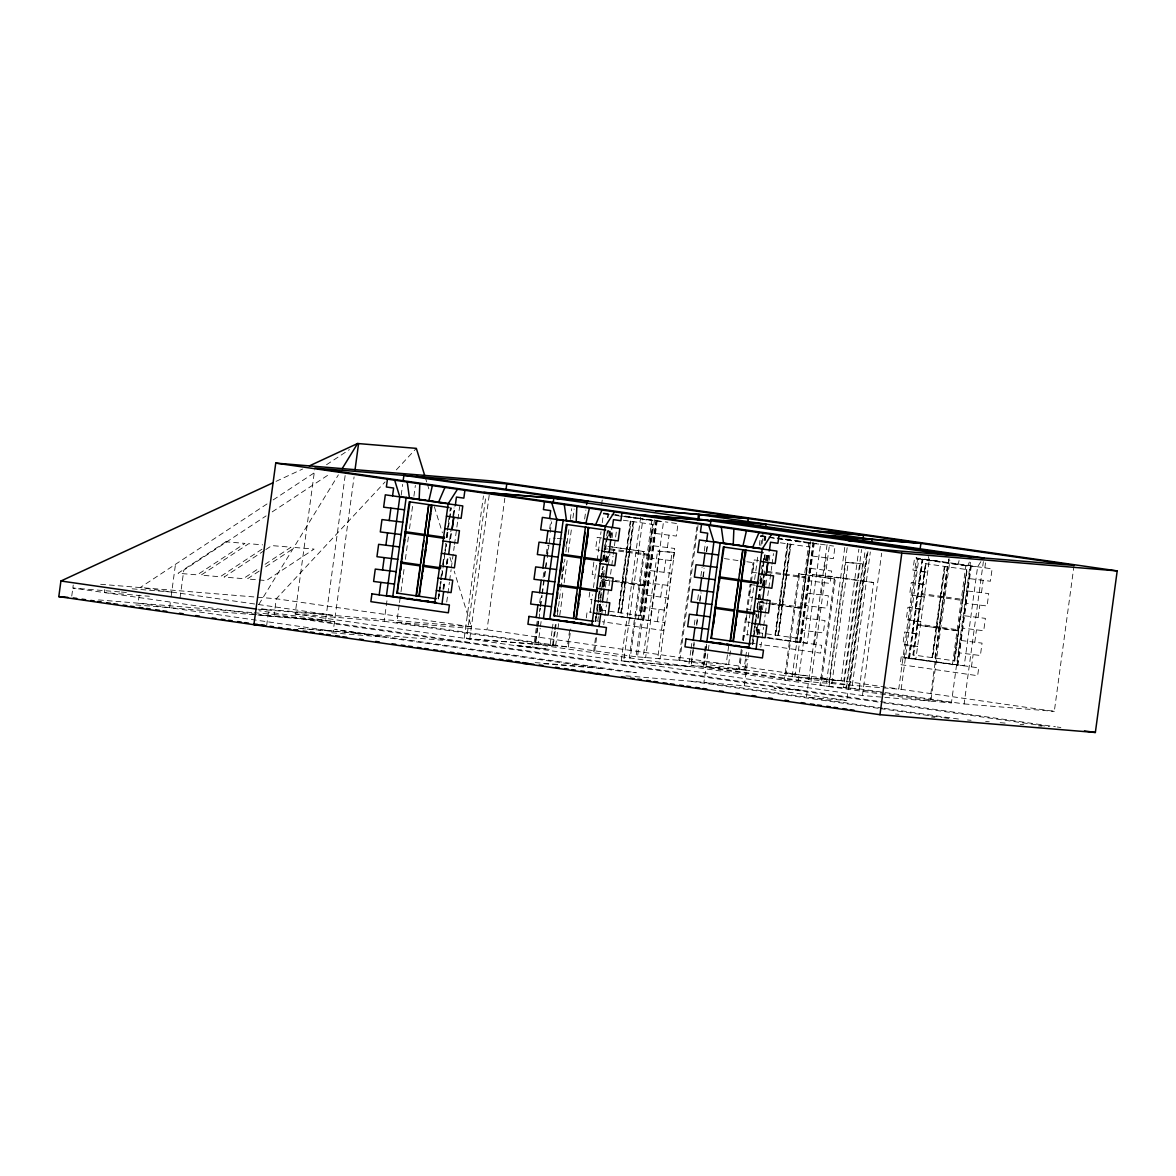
<?xml version="1.0" encoding="UTF-8"?>
<svg xmlns="http://www.w3.org/2000/svg" width="1176" height="1176" viewBox="0 0 1176 1176"><rect width="100%" height="100%" fill="white"/><g stroke="black" fill="none" stroke-linecap="round" stroke-linejoin="round"><path stroke-width="0.75" stroke-dasharray="5 3.75" d="M948.767 559.085L948.62 562.613L942.255 562.084M71.751 596.07L73.235 585.045M104.752 589.573L104.341 592.572L149.337 596.276M139.194 595.144L138.107 603.17L333.205 631.233L354.079 476.868M169.623 607.713L170.711 599.672M171.123 596.57L175.489 564.289M180.06 597.849L183.809 570.154L266.114 515.896M266.629 625.735L268.745 610.094L259.808 608.815L326.384 614.313M254.236 612.755L274.199 614.416L276.301 598.775L385.081 481.94M555.16 631.203L553.22 645.609L464.211 638.259L295.147 613.96L314.639 469.827M345.141 475.574L325.561 620.296L258.985 614.798M295.147 613.96L384.155 621.295L387.33 597.878M401.207 495.184L402.677 484.38M655.973 520.086L637.465 657.002L396.856 622.354L399.296 604.332M399.531 602.538L400.016 598.922M401.001 591.719L404.412 566.494M405.382 559.291L408.542 535.874M409.527 528.671L412.938 503.446M413.908 496.228L415.363 485.423M438.736 593.718L438.031 598.996L438.81 599.054L439.53 593.777M438.986 591.954L440.412 581.4M440.647 579.636L441.838 570.845M442.69 564.568L443.381 559.379M447.042 532.331L446.189 538.667L446.968 538.726L448.306 528.877M447.277 530.567L448.938 518.278M449.894 511.237L450.364 507.723M438.428 599.025L439.603 590.234M439.853 588.47L441.279 577.916M441.514 576.152L442.852 569.155L441.426 579.709M443.073 564.598L444.704 552.514M444.94 550.78L445.88 543.871M446.718 537.638L447.909 528.847M448.144 527.083L451.158 507.797L448.541 527.127M439.765 592.028L441.191 581.458M442.999 568.082L444.631 555.998M444.866 554.264L446.263 543.915M443.014 589.25L444.028 581.782M446.365 564.495L447.424 556.586M449.629 540.372L451.143 529.126M452.819 516.749L454.01 507.9M443.44 589.014L444.41 581.826M446.851 563.818L447.821 556.615M450.261 538.608L451.231 531.405M453.421 515.206L454.392 508.003M443.837 589.058L444.807 581.855M447.248 563.848L448.218 556.645M450.643 538.637L451.628 531.434M453.818 515.235L455.274 504.43M446.733 602.038L449.408 582.238M449.658 580.43L451.114 569.625M451.349 567.832L454.274 546.223M454.524 544.414L457.685 521.012M457.934 519.219L459.625 506.606M464.211 638.259L483.454 495.934M690.871 650.196L688.68 666.41L621.222 660.838L466.622 638.612L485.864 496.287M489.187 495.302L469.298 642.463L297.601 628.293L365.648 633.805M396.856 622.354L487.04 629.792L504.827 498.271M466.622 638.612L534.08 644.183L536.271 627.969M536.506 626.161L537.241 620.752M539.681 602.744L540.651 595.541M543.091 577.519L544.062 570.316M546.252 554.102L547.472 545.091M549.662 528.877L550.882 519.865M537.256 628.043L535.065 644.257L537.991 644.507L540.181 628.278M537.505 626.249L538.24 620.84M539.461 611.829L539.946 608.227M540.181 606.434L541.651 595.615M541.886 593.821L546.281 561.378M547.252 554.175L548.472 545.164M550.177 532.552L551.632 521.747M537.77 627.94L535.58 644.154L537.991 644.507M538.02 626.132L538.74 620.722M538.99 618.929L540.445 608.11M540.695 606.316L542.151 595.497M542.401 593.704L547.031 559.453M547.266 557.659L548.971 545.047M549.221 543.239L549.956 537.829L555.381 538.285M540.431 626.485L541.166 621.075M552.014 630.939L550.074 645.345L567.361 646.932L569.801 628.91M552.264 629.131L553.235 621.928M552.485 645.697L554.425 631.277M554.675 629.483L555.41 624.074M557.115 611.461L557.6 607.86M561.496 579.018L562.231 573.609M562.466 571.815L563.686 562.804M565.876 546.59L566.611 541.18M555.41 629.395L556.145 623.986M557.351 614.989L559.306 600.568M559.555 598.775L560.761 589.764M561.011 587.956L564.906 559.129M565.876 551.926L569.052 528.509M570.272 519.498L571.727 508.679M555.631 645.962L558.791 622.53M559.776 615.327L563.186 590.102M564.157 582.899L567.317 559.482M568.302 552.264L571.712 527.054M572.933 518.043L574.138 509.032M584.663 519.013L585.883 510.002M568.331 647.006L570.772 628.984M586.31 617.841L587.147 611.593L591.601 612.226M589.779 592.131L588.823 599.216L591.793 599.642M593.851 562.069L592.175 574.447L596.629 575.093M601.597 504.739L602.23 500.05M590.073 612.725L592.498 594.718M593.483 587.515L596.879 562.319M597.129 560.511L601.024 531.699M602.244 522.703L603.464 513.706L613.622 514.544M607.566 517.675L608.065 514.074L657.163 521.086L643.772 620.12L609.374 615.195M607.963 517.719L608.448 514.118M602.626 560.114L603.347 554.822M604.067 549.515L604.699 544.753M595.306 619.811L595.776 616.298M596.732 609.256L597.452 603.979M598.393 596.938L599.26 590.602M599.731 587.147L602.288 568.155M604.082 554.91L603.229 561.246L604.008 561.305L605.346 551.456M604.317 553.146L607.404 530.317M596.644 612.814L595.468 621.604L596.57 616.356M596.894 611.05L598.319 600.495M598.555 598.731L599.51 591.69M600.113 587.177L602.92 566.45M603.758 560.217L604.949 551.426M605.184 549.677L608.198 530.376L605.581 549.707M596.805 614.607L598.231 604.052M598.466 602.288L603.303 566.494M623.309 520.233L653.033 524.452L640.7 615.724L598.79 609.741L599.51 604.464M600.451 597.423L601.171 592.145M601.406 590.396L602.979 578.768L608.977 579.592M603.45 575.314L604.155 570.139M605.317 561.496L606.243 554.587M606.948 549.413L607.095 548.354M608.756 536.05L609.712 529.024M599.187 609.771L599.892 604.493M600.848 597.467L601.318 593.939M602.274 586.898L603.229 579.871L622.751 582.649L621.972 582.59M605.713 561.525L606.64 554.631M609.153 536.08L610.094 529.053M596.673 629.292L593.498 652.724L594.497 652.812L597.658 629.38M597.893 620.281L598.378 616.68M598.613 614.886L600.083 604.067M600.319 602.259L601.303 595.056M602.509 586.045L604.229 573.432M605.934 560.82L606.904 553.602M600.289 604.523L599.569 609.815L598.79 609.741M602.671 586.942L603.758 578.827M606.096 561.569L607.036 554.66M609.535 536.109L610.491 529.082M600.054 611.829L601.068 604.155M603.406 587.074L604.493 578.915M606.742 562.319L607.948 553.47M610.065 537.755L611.299 528.715M600.48 611.608L601.45 604.405M603.891 586.398L604.861 579.195M607.301 561.187L608.271 553.984M610.462 537.785L611.682 528.774M600.877 611.638L601.847 604.435M604.288 586.427L605.258 579.224M607.683 561.217L608.668 554.014M610.859 537.814L612.064 528.818M601.818 613.696L603.009 604.861M605.405 587.177L606.845 576.563M608.506 564.186L609.947 553.573M612.093 537.653L613.049 530.582M603.773 624.618L604.743 617.415M604.993 615.621L606.448 604.817M606.698 603.009L609.609 581.4M610.594 574.197L613.019 556.204M613.269 554.396L616.43 530.993M618.326 612.534L622.369 582.62M622.516 581.547L626.485 552.191M626.617 551.132L630.659 521.262M621.193 612.946L625.235 583.031L644.742 585.81L615.019 581.576M625.367 581.973L629.336 552.602M629.483 551.544L633.526 521.674M621.222 660.838L640.714 516.705M949.12 558.762L929.863 701.087L862.42 695.53L623.677 661.191L642.919 518.866M644.624 551.617L643.625 551.544L629.248 657.869L630.248 657.943L644.624 551.617L610.653 546.737M638.377 619.678L651.769 520.645L663.514 521.615L650.137 620.649L609.756 615.562M640.303 615.695L644.345 585.78M644.492 584.722L648.461 555.351M648.608 554.293L652.636 524.423L639.906 615.651L640.7 615.724M654.518 519.807L636.01 656.737L728.62 664.528L898.758 688.989L916.545 557.468M642.978 620.061L656.37 521.027M643.375 620.09L656.767 521.056M672.055 552.205L657.56 551L643.184 657.325L645.609 657.678L659.986 551.353L674.465 552.544L660.089 658.869L657.678 658.531L672.055 552.205L674.465 552.544M657.384 621.692L659.06 609.315M660.721 596.923L662.397 584.545M664.072 572.168L665.748 559.791M667.424 547.413L669.1 535.036M696.824 527.098L678.787 660.412L849.91 684.961L867.932 551.632M679.772 660.5L698.029 525.378M691.12 648.388L691.841 642.993M694.281 624.97L695.251 617.768M697.691 599.745L698.662 592.542M700.867 576.328L702.072 567.317M704.277 551.103L705.482 542.092M1074.041 565.421L1054.313 711.362L901.154 689.342L798.254 680.845L690.959 665.41L694.119 641.993M696.56 623.971L697.53 616.768M699.72 600.554L700.94 591.543M702.88 577.137L704.101 568.126M706.291 551.911L707.276 544.708M693.325 650.548L691.12 666.763L623.677 661.191M693.561 648.74L694.531 641.537M696.736 625.323L697.706 618.12M699.896 601.906L701.116 592.895M703.307 576.681L704.277 569.478M706.717 551.456L707.687 544.253M704.321 653.062L702.866 663.881L703.836 663.955L705.306 653.15M704.571 651.269L705.541 644.051M705.541 651.342L706.526 644.139M703.645 666.469L706.82 643.037M708.966 645.183L703.924 682.447L744.29 685.77L846.779 700.514L866.918 551.559M728.635 646.168L726.195 664.175L487.04 629.792M728.62 664.528L730.81 648.314M741.292 649.196L738.616 669.026L739.586 669.1L742.276 649.27M742.512 640.185L745.922 614.96M746.172 613.152L750.067 584.325M750.317 582.517L752.993 562.701L753.963 562.775L751.288 582.605M743.35 640.42L744.188 634.173L748.642 634.805M746.819 614.71L745.863 621.795L750.317 622.427M743.497 640.273L746.907 615.033M747.142 613.24L751.038 584.399M747.113 635.305L750.273 611.902M750.523 610.094L754.419 581.297M754.654 579.489L758.064 554.278M759.284 545.282L760.505 536.285L770.662 537.123M745.481 658.986L744.011 669.791L690.959 665.41M745.716 657.178L746.701 649.975M760.828 545.473L762.283 534.668M744.996 669.879L746.451 659.06M762.048 543.753L763.253 534.757M744.29 685.77L747.862 659.324M748.112 657.531L749.083 650.313M763.944 540.416L764.429 536.815M764.606 540.254L765.106 536.653M765.003 540.298L765.488 536.697M759.902 580.929L760.622 575.623M761.504 569.14L761.989 565.538M765.4 540.328L765.885 536.726M754.492 626.558L752.111 644.154L752.89 644.227L755.271 626.632M754.727 624.809L756.153 614.24M756.991 608.007L757.932 601.098M758.167 599.363L759.564 589M760.269 583.825L762.783 565.186M763.018 563.436L763.974 556.41M752.508 644.183L755.36 623.074M755.595 621.31L756.55 614.284M757.388 608.036L759.961 589.029M760.798 582.796L763.65 561.702M763.885 559.952L765.238 552.955L764.282 559.982M755.507 624.868L756.932 614.313M757.315 611.52L758.711 601.156M758.946 599.437L760.343 589.073M761.048 583.884L764.047 561.746M780.35 542.812L810.073 547.031L797.74 638.303L755.83 632.32L756.55 627.043M757.741 618.253L758.211 614.725M758.447 612.975L760.019 601.348L760.798 601.421L759.711 609.521M760.255 599.628L761.416 590.984M761.651 589.264L763.518 575.446M763.988 571.992L764.532 570.963M765.561 560.393L766.517 553.352M756.227 632.35L756.932 627.073M758.123 618.282L759.079 611.241M759.314 609.477L760.269 602.45L779.791 605.228L779.012 605.17M762.518 585.839L764.385 572.021M765.958 560.423L766.899 553.396M757.565 625.353L756.624 632.394L755.83 632.32M762.901 585.869L764.312 575.505M766.34 560.452L767.296 553.426M757.094 634.408L758.285 625.558M760.299 610.741L761.636 600.804M763.709 585.53L764.753 577.828M767.105 560.335L768.09 553.058M757.52 634.187L758.491 626.984M760.681 610.77L761.901 601.774M764.091 585.575L765.062 578.371M767.502 560.364L768.472 553.161M757.917 634.217L758.887 627.014M761.078 610.814L762.298 601.803M764.488 585.604L765.458 578.401M767.899 560.393L769.354 549.589M759.093 634.511L760.299 625.661M762.445 609.756L763.4 602.685M765.797 585.001L766.752 577.916M769.133 560.232L770.089 553.161M760.813 647.197L761.783 639.994M762.033 638.2L763.489 627.396M763.738 625.588L765.194 614.783M765.429 612.99L768.604 589.588M768.839 587.779L771.765 566.17M772.015 564.377L773.47 553.573M775.366 635.114L779.409 605.199M779.556 604.141L783.525 574.77M783.657 573.712L787.7 543.841M778.233 635.525L782.275 605.611L801.782 608.389L772.059 604.17M782.408 604.552L786.391 575.182M786.523 574.123L790.566 544.253M799.592 573.903L798.592 573.829L784.216 680.14L785.215 680.228L799.592 573.903L835.342 579.048L820.966 685.373L819.966 685.285L834.343 578.96L835.342 579.048M795.417 642.258L808.809 543.224L820.554 544.194L807.177 643.228L766.796 638.142M810.411 541.533L792.139 676.656L841.09 680.698L858.877 549.177M813.101 541.915L794.829 677.038L843.78 681.08L861.567 549.56M800.018 642.64L813.41 543.606M800.415 642.669L813.807 543.635M798.254 680.845L812.631 574.52L825.332 575.564L873.65 582.517L859.274 688.842L843.545 687.548L860.317 563.495L862.714 563.848L845.941 687.886L843.545 687.548M827.051 544.62L806.413 697.177L846.779 700.514M814.424 644.272L816.1 631.894M817.761 619.517L819.437 607.125M821.113 594.747L822.788 582.37M824.464 569.992L826.14 557.615M810.955 681.889L829.477 544.958M844.765 547.369L826.008 686.093L831.447 686.696L848.219 562.643L862.714 563.848M847.176 547.707L828.418 686.446L848.969 688.136L951.428 702.866L970.42 562.334M829.051 686.343L845.823 562.304L860.317 563.495M846.573 687.798L865.33 549.06M848.969 688.136L867.491 551.206M852.291 685.299L870.328 551.985M862.42 695.53L881.662 553.19M904.153 657.884L917.545 558.865L929.29 559.835L915.898 658.854L904.153 657.884L964.217 665.807L977.609 566.773L981.343 560.937M901.154 689.342L918.765 559.041M908.651 657.81L910.327 645.433M912.003 633.055L913.678 620.678M915.34 608.301L917.015 595.923M918.691 583.546L920.279 571.154M909.136 658.295L922.528 559.276M909.533 658.34L922.925 559.306M925.218 563.642L967.113 569.61L954.78 660.883L912.87 654.9L925.6 563.671L921.572 593.542M913.267 654.944L917.309 625.029L936.831 627.808L936.052 627.749M917.456 623.956L921.425 594.6M925.997 563.701L913.664 654.973L912.87 654.9M932.406 657.693L936.449 627.778M936.596 626.72L940.565 597.349M940.697 596.291L944.74 566.42M935.273 658.104L939.315 628.19L958.822 630.968L916.913 625L917.706 625.059M939.462 627.131L943.431 597.761M943.564 596.702L947.606 566.832M534.08 644.183L930.863 701.175L949.87 560.643M952.457 664.837L965.849 565.803L977.609 566.773M954.383 660.853L958.425 630.939M958.572 629.88L962.541 600.51M962.688 599.451L966.731 569.581L953.986 660.824L954.78 660.883M957.058 665.219L970.45 566.185M957.455 665.249L970.847 566.215M859.274 688.842L964.129 703.924L983.371 561.584M971.464 666.851L973.14 654.473M974.801 642.096L976.477 629.719M978.153 617.327L979.828 604.949M981.504 592.572L983.18 580.194M984.856 567.817L985.9 559.996M959.072 560.57L958.278 563.995L951.913 563.48M969.377 562.055L967.936 565.391L961.571 564.862M258.882 604.361L338.379 474.839M396.341 469.856L416.333 448.365M267.026 503.945L140.223 587.544L335.322 615.592M273.141 499.918L315.859 471.767M326.531 464.726L349.419 449.629M272.2 511.883L330.118 473.707M261.939 549.221L220.177 576.755L200.978 575.167L248.709 543.694L262.674 544.856M264.365 550.53L224.087 577.078L243.285 578.651L258.191 568.817M265.849 549.545L271.818 545.605L291.016 547.193L264.159 564.892M259.132 571.11L247.195 578.974L266.379 580.562L314.11 549.104L294.926 547.516L265.1 567.185M276.037 481.366L302.658 469.018M628.175 516.925L631.35 517.19M637.833 518.307L653.856 520.233L647.491 519.704M785.215 539.505L791.566 540.034M796.461 541.019L801.238 541.416M806.119 542.415L810.896 542.812M655.488 533.463L676.347 536.08L678.008 523.702L665.337 521.879M809.676 547.002L796.946 638.23L797.74 638.303M932.583 560.687L938.948 561.217M948.003 566.861L947.209 566.803L934.876 658.075L935.655 658.134M812.528 556.057L833.387 558.659L835.048 546.281L829.624 545.502M653.812 545.855L674.671 548.457L672.995 560.834L652.136 558.232M557.203 538.432L562.628 538.873M921.249 571.683L927.614 572.212L912.943 570.095L914.619 557.718L992.103 568.861L990.427 581.238L969.568 578.636M626.235 551.103L627.014 551.162M629.101 551.515L629.88 551.573M626.088 552.161L626.867 552.22M628.954 552.573L629.733 552.632M446.336 537.594L447.115 537.667M648.211 554.264L648.99 554.322L608.83 548.604M810.852 568.434L831.711 571.036L830.035 583.414L809.176 580.812M648.064 555.322L648.858 555.381L608.683 549.662M919.573 584.06L925.938 584.59L911.268 582.473L909.607 594.85L924.262 596.967L917.897 596.438M783.275 573.682L784.054 573.741M786.141 574.094L786.92 574.153M783.128 574.741L783.907 574.814M785.994 575.152L786.773 575.226M603.376 560.173L604.155 560.246M805.251 576.843L806.03 576.901L765.87 571.183M873.65 582.517L812.631 574.52M967.892 591.014L988.751 593.615L987.076 605.993L966.216 603.391M805.104 577.901L805.898 577.975L765.723 572.242M650.46 570.61L671.32 573.212L669.644 585.589L648.784 582.987M921.955 593.571L921.175 593.513L963.07 599.481L962.291 599.422M921.808 594.63L921.028 594.571L962.938 600.554L962.144 600.48M940.315 596.261L941.094 596.32M943.181 596.673L943.96 596.732M940.168 597.32L940.947 597.393M760.416 582.767L761.195 582.826M943.034 597.731L943.813 597.805M807.5 593.189L828.36 595.791L826.684 608.168L805.825 605.567M603.626 579.9L602.832 579.827L613.269 581.326M622.119 581.517L622.898 581.591M624.985 581.929L625.764 582.002M624.838 583.002L625.617 583.061M644.095 584.678L644.889 584.751L615.166 580.518M916.236 608.815L922.587 609.344L907.931 607.242L906.255 619.62L920.926 621.722L914.56 621.193M964.54 615.768L985.4 618.37L983.724 630.748L962.865 628.146M760.666 602.48L759.872 602.406L770.309 603.92M779.159 604.096L779.938 604.17M782.025 604.508L782.804 604.582M781.878 605.581L782.657 605.64M801.135 607.257L801.929 607.33L771.236 602.92M647.109 595.365L667.968 597.967L666.307 610.344L645.448 607.742M599.113 591.66L599.892 591.734M917.839 624L917.06 623.927L958.969 629.91L958.175 629.836M936.199 626.676L936.978 626.749M939.065 627.087L939.845 627.161M938.918 628.16L939.697 628.219M804.149 617.944L825.008 620.546L823.347 632.923L802.488 630.321M912.885 633.57L919.25 634.099L904.579 631.997L902.903 644.375L917.574 646.477L911.209 645.947M961.189 640.523L982.048 643.125L980.387 655.517L959.528 652.9M100.636 584.281L276.301 598.775L471.414 626.823L454.215 571.124M132.153 588.808L171.74 592.072M119.614 591.895L72.838 588.044L267.937 616.092L334.513 621.59L259.014 610.726M121.422 592.043L128.61 592.645M257.838 609.197L471.414 626.823M98.519 599.907L252.414 612.608M135.843 604.92L292.795 617.87L882.029 702.601M331.735 632.791L382.038 636.936M746.407 670.144L706.041 666.807L808.529 681.551M795.094 674.157L784.51 673.289L806.207 675.759M822.877 678.273L826.008 678.537M535.139 662.588L594.512 667.483M543.812 663.72L601.392 668.482M788.39 689.136L801.297 690.194M625.985 675.862L633.188 676.465M634.981 676.612L701.528 682.095L882.412 708.114M792.977 689.798L774.161 688.092L776.572 688.445M930.863 701.175L951.428 702.866M964.129 703.924L1054.313 711.362M895.421 714.053L899.008 714.346M931.348 717.022L934.935 717.316M967.466 720.006L971.097 720.3M985.635 721.505L989.266 721.799M1000.173 722.696L1007.435 723.299M1020.151 724.357L1023.782 724.651M1038.32 725.857L1041.951 726.151M603.509 512.986L607.963 513.633M615.21 514.676L618.429 515.132M624.868 516.058L631.306 516.984M634.525 517.455L642.581 518.601M655.473 520.453L663.514 521.615M760.549 535.565L765.003 536.212M777.071 537.947L825.993 544.973M769.075 537.212L814.204 543.665L800.812 642.699L766.811 637.804M603.464 513.706L608.83 514.471M615.989 515.5L651.769 520.645M760.505 536.285L767.649 537.314M769.442 537.564L808.809 543.224M917.545 558.865L965.849 565.803M845.823 562.304L848.219 562.643M601.597 537.947L597.188 537.314L595.526 549.692L599.966 550.339M758.638 560.526L754.228 559.894L752.567 572.271L757.006 572.918M724.387 558.585L738.69 560.643M746.819 561.746L753.963 562.775M657.56 551L659.986 551.353M607.874 546.399L643.625 551.544M798.592 573.829L834.343 578.96M755.345 585.295L750.891 584.648L749.215 597.04L752.184 597.467M760.019 601.348L763.503 601.847M747.539 609.418L750.509 609.844M610.77 614.989L664.631 622.721L663.573 630.542L602.318 621.736M767.81 637.568L821.671 645.315L820.613 653.121L759.358 644.316M595.1 620.707L600.51 621.472M750.347 643.022L757.55 644.066M384.155 621.295L553.22 645.609M274.199 614.416L1055.416 726.739M1057.239 727.003L1060.87 727.518M883.837 702.866L1049.227 726.636M884.22 708.364L960.204 719.286M363.693 633.644L334.704 629.469L636.348 672.731L623.618 671.672L352.918 632.747M691.297 681.404L878.443 708.32M880.265 708.584L942.049 717.463M943.858 717.727L949.311 718.507M928.261 556.498L929.29 559.835M425.227 477.147L426.829 482.366M427.373 484.115L428.975 489.334M434.356 506.738L442.411 532.846M445.63 543.283L446.704 546.766M449.923 557.203L452.069 564.171M630.262 521.233L617.929 612.49L618.708 612.564L631.056 521.291L630.262 521.233M633.129 521.644L620.796 612.902L621.575 612.975L633.923 521.703L633.129 521.644M787.303 543.812L774.969 635.069L775.748 635.143L788.096 543.871L787.303 543.812M790.169 544.223L777.836 635.481L778.615 635.555L790.963 544.282L790.169 544.223M901.228 656.752L900.169 664.572L977.653 675.7L978.711 667.894L901.228 656.752M922.146 559.247L908.754 658.266L957.852 665.278L971.244 566.259L922.146 559.247M944.357 566.391L932.009 657.663L932.788 657.722L945.137 566.45L944.357 566.391M225.807 541.813L178.076 573.271L197.259 574.858L244.99 543.385L225.807 541.813M530.552 646.697L515.661 645.462L549.383 649.402L530.552 646.697"/><path stroke-width="1.5" d="M419.803 483.821L419.141 499.668L425.506 500.197M576.843 506.415L576.181 522.247L580.959 522.644M733.883 528.994L733.221 544.826L739.586 545.355M264.806 625.588L253.898 624.691L275.743 463.109L491.142 480.896L1117.2 570.904L1095.356 732.486L879.957 714.699L58.8 596.629L60.917 581.003L272.7 482.924M355.049 469.665L358.577 443.602M387.433 479.176L386.375 486.996L393.622 488.04L392.564 495.846M379.172 594.88L380.848 582.502M382.523 570.125L384.199 557.747M385.875 545.37L387.551 532.993M389.212 520.615L390.888 508.223M394.68 480.22L399.811 496.889L386.419 595.923L393.578 596.511M403.162 480.778L403.882 475.369L575.358 500.02M436.296 598.746L396.915 593.086L409.248 501.814L449.026 507.517M397.297 593.116L401.339 563.201M401.486 562.143L405.455 532.787M405.602 531.714L410.027 501.887M399.59 579.077L400.075 575.549M400.781 570.272L401.266 566.759M404.456 543.18L404.911 539.725M405.382 536.271L405.999 531.758L405.205 531.684L424.712 534.463L428.755 504.592L416.025 595.835L416.804 595.894M416.422 595.865L420.464 565.95L400.957 563.172L401.736 563.231M420.846 563.157L422.713 549.354M423.169 545.899L423.875 540.71M419.288 596.276L423.331 566.362M423.478 565.303L427.447 535.947M427.579 534.874L431.621 505.004L418.891 596.247L419.67 596.305M422.052 578.71L422.537 575.196M423.007 571.668L423.478 568.155M425.491 553.249L425.962 549.795M426.668 544.606L427.138 541.151M430.107 519.101L430.828 513.824M431.298 510.31L431.783 506.797M434.738 602.862L448.13 503.842L457.493 489.245M441.985 603.905L443.661 591.528M445.337 579.151L447.012 566.773M448.673 554.396L450.349 542.018M453.701 517.264L452.025 529.641L453.789 517.278M455.377 504.886L456.435 497.066L463.844 498.124L464.902 490.319M506.048 489.26L506.782 483.865L1074.041 565.421L882.147 549.589L314.889 468.019L506.782 483.865M544.473 501.755L543.415 509.575L550.662 510.619L549.604 518.425M536.212 617.459L537.888 605.081M539.563 592.704L541.239 580.327M542.915 567.949L544.591 555.572M546.252 543.194L547.928 530.817M553.323 501.843L553.808 498.242L950.59 555.234M551.72 502.799L556.851 519.469L543.459 618.502L550.618 619.09M563.216 519.998L549.824 619.032L592.778 625.206M593.718 621.354L553.955 615.665L566.288 524.393L605.669 530.053M554.337 615.695L558.38 585.78M558.526 584.722L562.495 555.366M562.643 554.293L567.067 524.467M557.115 598.128L557.821 592.851M558.306 589.338L558.923 584.751L558.144 584.692L577.651 587.471L581.62 558.115L562.113 555.337L563.039 554.337L562.246 554.264L581.767 557.042L585.089 532.449M560.555 572.668L561.261 567.479M561.952 562.304L562.422 558.85M586.604 504.592L587.103 500.991M573.697 616.68L574.417 611.402M574.888 607.889L576.784 593.807M576.328 618.855L580.371 588.941M580.518 587.882L584.487 558.526M584.619 557.453L588.661 527.598M578.386 606.566L578.857 603.053M579.577 597.775L580.047 594.262M583.002 572.374L583.472 568.919M584.178 563.73L584.869 558.556L584.09 558.497L601.877 561.025M586.442 546.958L587.147 541.68M587.632 538.167L588.338 532.89M591.778 625.456L605.17 526.422L614.534 511.825M599.025 626.485L600.701 614.107M602.377 601.73L604.052 589.352M605.713 576.975L607.389 564.598M609.153 552.235L610.741 539.843M612.417 527.465L613.475 519.645L620.884 520.718L621.942 512.898M697.794 519.88L698.529 514.485L872.033 539.372L871.548 542.974M698.764 519.968L699.25 516.367M701.513 524.334L700.455 532.155L707.702 533.198L706.644 541.019M693.252 640.038L694.928 627.661M696.604 615.283L698.279 602.906M699.955 590.528L701.631 578.151M703.292 565.774L704.968 553.396M710.363 524.423L710.863 520.821L643.404 515.264M708.76 525.378L713.891 542.048L700.499 641.082L707.261 641.64M720.256 542.577L706.864 641.611L749.818 647.785M750.376 643.904L710.995 638.245L723.328 546.972L763.106 552.676M711.377 638.274L715.42 608.36M715.567 607.301L719.536 577.945M719.683 576.887L724.107 547.046M713.67 624.236L714.155 620.707M714.626 617.194L715.346 611.917M718.301 590.058L718.771 586.604M719.462 581.429L719.933 577.975L719.153 577.916L738.66 580.694L734.294 610.021M730.502 641.023L734.309 612.872M739.513 574.358L740.218 569.081M740.704 565.568L742.6 551.515M747.862 522.203L748.348 518.587L657.193 511.075L416.583 476.412M733.368 641.435L737.411 611.52M737.558 610.462L741.527 581.106M741.659 580.047L745.702 550.177M735.897 625.632L736.367 622.119M737.087 616.841L737.558 613.313M739.572 598.408L740.042 594.953M740.512 591.499L741.218 586.324M744.202 564.26L744.673 560.746M745.378 555.469L745.863 551.956M748.818 648.035L762.21 549.001L771.574 534.404M765.649 527.803L766.135 524.202L725.768 520.865M756.065 649.064L757.741 636.686M759.417 624.309L761.092 611.932M762.754 599.554L764.429 587.177M766.105 574.799L767.781 562.422M769.457 550.045L770.515 542.224L777.924 543.297L778.982 535.477M766.193 574.814L767.869 562.437M863.022 538.755L863.507 535.154L814.556 531.111M879.957 714.699L901.801 553.132L1117.2 570.904M919.941 550.353L920.882 543.4L830.682 535.962M432.371 485.629L428.799 501.064L433.576 501.461M589.411 508.208L585.839 523.643L592.204 524.173M746.451 530.802L742.879 546.223L749.244 546.752M444.925 487.437L438.457 502.446L444.822 502.975M601.965 510.016L595.512 525.025L601.862 525.554M759.005 532.596L752.552 547.619L758.902 548.134M342.201 468.592L357.592 443.514L416.333 448.365L424.683 475.413M309.317 465.916L357.592 443.514M483.939 492.332L572.947 499.682M486.35 492.67L588.059 501.064M655.738 510.796L745.922 518.249M764.723 523.937L710.686 519.483L971.155 556.939M640.964 514.912L709.407 520.556M811.866 530.714L860.817 534.757M399.811 496.889L406.573 497.448M415.834 498.815L409.469 498.286L407.234 482.028M828.257 535.609L868.623 538.946M869.637 539.02L918.485 543.062M845.75 540.166L866.3 541.857M848.146 540.504L868.711 542.21M556.851 519.469L563.613 520.027M572.874 521.394L566.523 520.865L564.289 504.607M404.5 509.796L383.641 507.194L385.316 494.817L462.785 505.945L461.124 518.322L446.454 516.22M586.192 527.215L585.413 527.142L573.462 618.444M589.058 527.627L588.265 527.554L575.931 618.826L576.71 618.885M713.891 542.048L718.668 542.445M729.914 543.974L723.563 543.444L721.329 527.186M561.54 532.375L540.681 529.773L542.356 517.396L619.825 528.524L618.164 540.901L603.494 538.799M742.835 549.765L730.105 640.994L730.884 641.052M746.099 550.206L745.319 550.133L732.971 641.405L733.75 641.464M402.824 522.173L381.965 519.572L380.304 531.949L401.163 534.551M718.58 554.954L697.721 552.352L699.397 539.975L776.88 551.103L775.205 563.495L760.534 561.378M559.864 544.753L539.005 542.151L537.344 554.528L558.203 557.13M405.852 532.816L405.073 532.743L424.58 535.536M424.33 534.433L425.109 534.507M427.976 534.918L427.197 534.845L444.587 537.344M424.183 535.492L424.962 535.565M427.829 535.977L427.05 535.903L444.44 538.417M716.904 567.332L696.045 564.73L694.384 577.107L715.243 579.709M585.016 557.497L584.237 557.424L602.024 559.967M399.487 546.928L378.628 544.326L376.952 556.704L397.811 559.306M720.08 576.916L719.286 576.843L738.807 579.636M738.41 579.592L739.19 579.665M742.056 580.077L741.277 580.003L758.667 582.517M738.263 580.665L739.043 580.724M741.909 581.135L741.13 581.076L758.535 583.575M556.527 569.507L535.668 566.905L533.992 579.283L554.851 581.885M401.883 562.172L401.104 562.113L420.214 564.862M423.86 565.333L423.081 565.274L440.868 567.802M423.713 566.391L422.934 566.332L440.339 568.831M713.567 592.087L692.708 589.485L691.032 601.862L711.892 604.479M396.136 571.683L375.276 569.081L373.601 581.458L394.46 584.075M558.776 585.81L557.997 585.751L577.504 588.529M577.254 587.441L578.033 587.5M580.9 587.912L580.121 587.853L597.511 590.352M577.107 588.5L577.901 588.559M580.753 588.97L579.974 588.911L597.379 591.41M715.963 607.33L715.184 607.272L734.691 610.05M553.176 594.277L532.316 591.66L530.641 604.038L551.5 606.654M715.817 608.404L715.037 608.33L734.147 611.079M737.94 610.491L737.161 610.432L754.948 612.961M737.793 611.564L737.014 611.491L754.801 614.034M710.216 616.856L689.356 614.24L687.681 626.617L708.54 629.234M396.915 593.086L397.694 593.145M553.955 615.665L554.734 615.724M710.995 638.245L711.774 638.303M58.8 596.629L67.885 597.379M297.601 629.968L294.015 629.674L297.646 630.189M508.282 660.368L511.854 660.662M522.864 663.352L533.772 664.264M590.543 673.084L599.628 673.833M723.387 520.527L983.856 557.983M275.743 463.109L901.801 553.132M449.129 503.593L406.176 497.419L392.784 596.452L436.12 602.656M565.009 520.262L605.096 526.025M721.873 542.812L763.209 548.751M444.778 528.597L459.449 530.699L457.773 543.091L443.102 540.975M601.818 551.176L616.489 553.293L614.813 565.671L600.142 563.554M758.858 573.756L773.529 575.872L771.853 588.25L757.182 586.133M441.426 553.352L456.097 555.469L454.421 567.846L439.765 565.73M598.466 575.931L613.137 578.048L611.461 590.425L596.805 588.309M755.507 598.51L770.177 600.627L768.501 613.005L753.845 610.888M438.089 578.107L452.745 580.224L451.07 592.601L436.414 590.484M595.13 600.686L609.785 602.803L608.124 615.18L593.454 613.063M752.17 623.265L766.825 625.382L765.164 637.76L750.494 635.657M399.958 597.143L403.544 597.658M408.91 598.437L412.482 598.952M416.069 599.466L419.641 599.981M425.006 600.745L428.593 601.259M564.157 620.752L567.743 621.266M571.315 621.781L574.902 622.295M580.268 623.074L583.84 623.589M589.205 624.353L592.792 624.868M719.418 643.081L722.99 643.595M726.562 644.11L730.149 644.624M735.514 645.404L739.101 645.918M744.467 646.682L748.039 647.197M400.722 597.54L404.309 598.055M407.881 598.569L411.468 599.084M416.833 599.863L420.405 600.377M425.785 601.142L429.358 601.656M432.944 602.171L436.516 602.685M555.983 619.87L559.555 620.384M563.142 620.899L566.714 621.413M572.08 622.178L575.667 622.692M581.032 623.471L584.604 623.986M588.191 624.5L591.763 625.015M711.23 642.184L714.802 642.699M718.389 643.213L721.961 643.728M727.341 644.507L730.913 645.021M736.279 645.786L739.866 646.3M743.438 646.815L747.025 647.329M60.917 581.003L256.015 609.05M1084.463 730.913L1095.356 732.486M73.279 597.937L76.778 598.437M82.026 599.187L85.539 599.701M90.787 600.451L94.286 600.951M97.784 601.465L101.298 601.965M106.678 602.744L110.323 603.259M113.954 603.788L117.585 604.302M123.054 605.096L126.685 605.611M130.316 606.14L133.961 606.654M139.415 607.448L143.046 607.963M146.691 608.492L150.322 609.006M155.776 609.8L159.422 610.315M163.052 610.844L166.698 611.373M179.428 613.196L183.059 613.725M195.789 615.548L199.42 616.077M212.15 617.9L215.796 618.429M221.25 619.208L224.881 619.737M228.526 620.252L232.157 620.781M237.611 621.56L241.256 622.089M244.887 622.604L248.533 623.133M253.987 623.912L257.618 624.441M261.263 624.97L264.894 625.485M270.054 626.235L273.479 626.72M278.609 627.455L282.034 627.955M287.164 628.69L290.59 629.175M303.099 630.983L306.73 631.497M310.361 632.026L313.992 632.541M319.446 633.335L323.077 633.849M326.707 634.379L330.338 634.893M335.777 635.687L339.423 636.201M343.054 636.731L346.685 637.245M359.386 639.068L363.031 639.597M375.732 641.42L379.363 641.949M392.078 643.772L395.709 644.301M401.163 645.08L404.794 645.609M408.425 646.124L412.056 646.653M417.509 647.432L421.14 647.947M424.771 648.476L428.402 648.99M433.856 649.784L437.487 650.299M441.118 650.828L444.749 651.342M450.188 652.136L453.818 652.651M457.464 653.18L461.095 653.694M466.534 654.473L470.165 655.003M473.796 655.532L477.427 656.046M482.88 656.825L486.511 657.355M490.142 657.869L493.773 658.398M499.227 659.177L502.858 659.707M506.488 660.221L510.119 660.75M515.588 661.529L519.63 661.985M522.85 662.573L528.318 663.367M539.211 664.925L542.827 665.454M555.513 667.277L559.144 667.792M564.568 668.571L568.199 669.1M571.815 669.614L575.446 670.144M580.885 670.923L584.501 671.437M588.132 671.966L591.749 672.481M597.188 673.26L600.804 673.789M605.081 674.407L608.712 674.921M621.442 676.759L625.073 677.273M630.527 678.052L634.158 678.581M637.789 679.111L641.42 679.625M646.874 680.404L650.504 680.933M654.15 681.463L657.781 681.977M663.235 682.756L666.865 683.285M670.496 683.815L674.127 684.329M679.581 685.108L683.212 685.637M686.843 686.152L690.488 686.681M695.927 687.46L699.573 687.989M703.204 688.504L706.835 689.033M719.55 690.856L723.196 691.385M735.911 693.208L739.542 693.737M752.258 695.56L755.903 696.089M768.619 697.912L772.25 698.441M784.965 700.264L788.596 700.793M801.326 702.616L804.957 703.145M810.411 703.924L814.042 704.453M817.673 704.968L821.304 705.497M826.757 706.276L830.388 706.805M834.034 707.32L837.665 707.849M843.118 708.628L846.749 709.157M850.38 709.672L854.011 710.201M371.925 593.836L370.866 601.656L448.35 612.799L449.408 604.979L371.925 593.836M528.965 616.415L527.906 624.236L605.39 635.378L606.448 627.558L528.965 616.415M686.005 638.994L684.947 646.815L762.43 657.957L763.489 650.137L686.005 638.994"/></g></svg>
